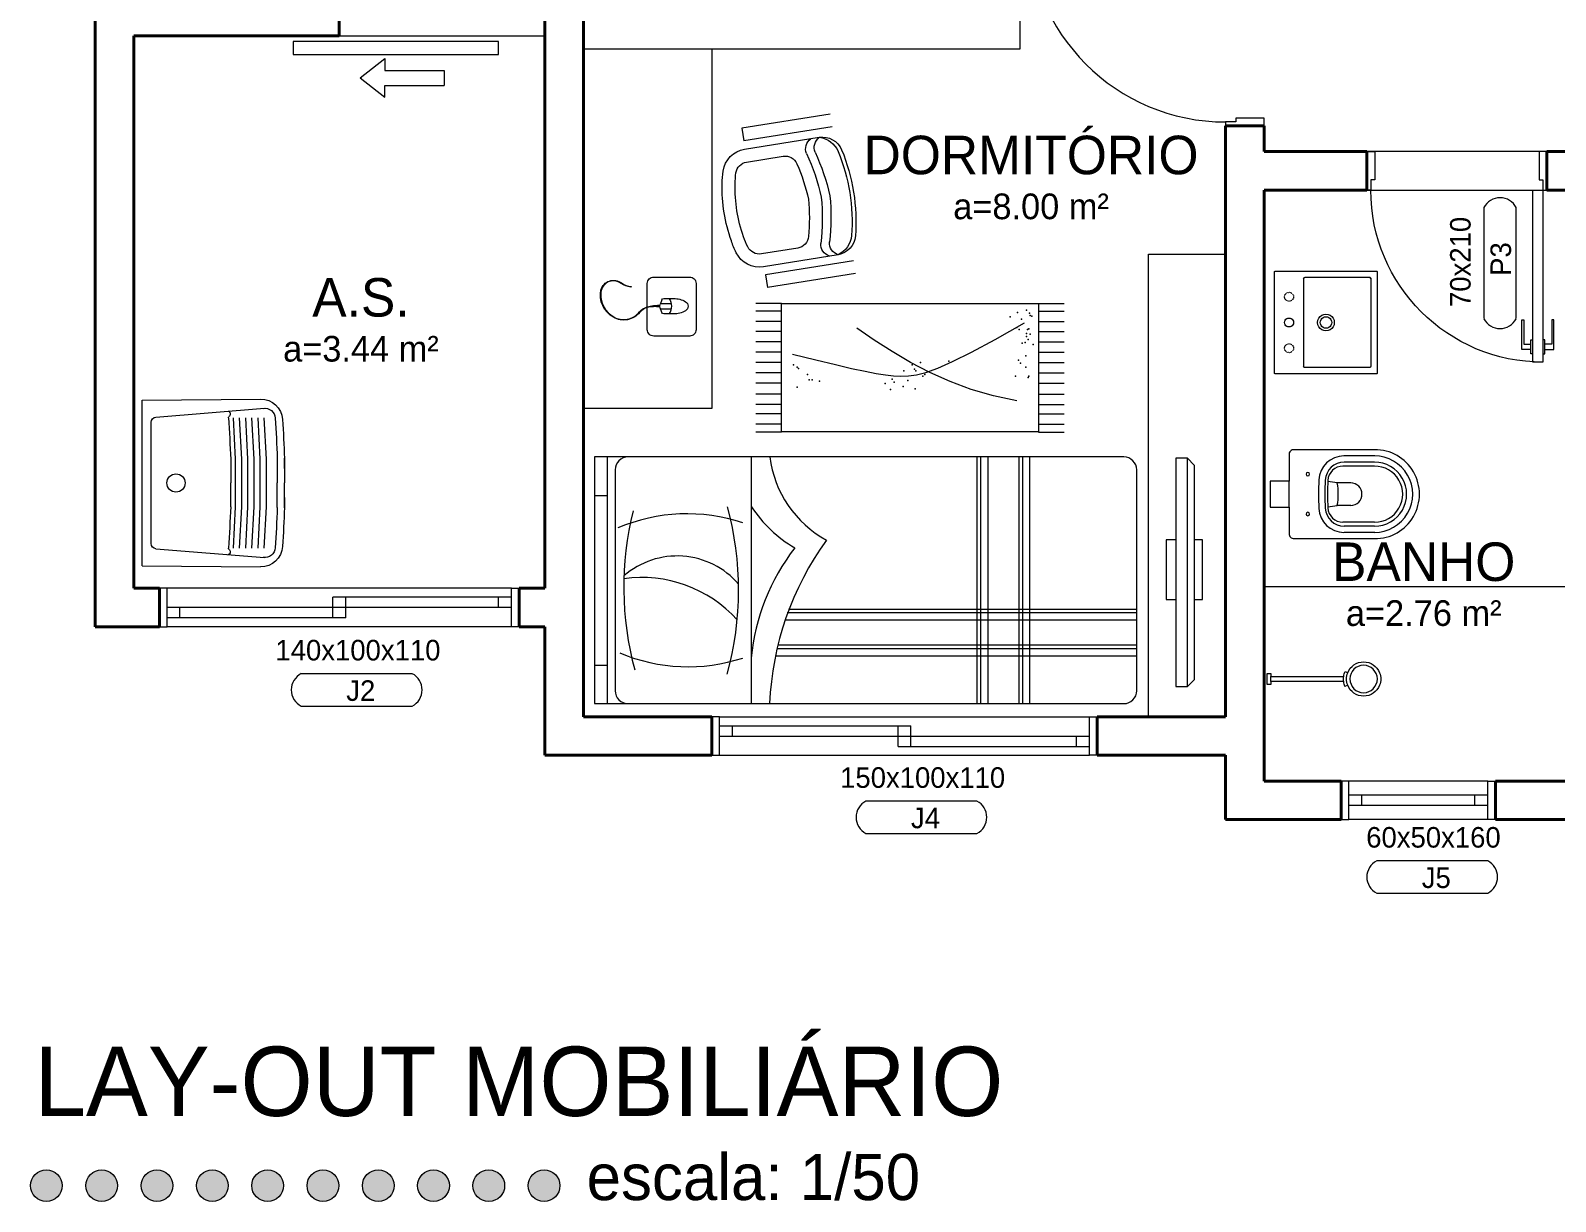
# Model space of a CAD drawing. Header units: millimetres. Extents: x 13204 to 24802, y 21209 to 40694.
# Drawn here: x 21997 to 22591, y 35402 to 35858 of the extents above; entities that cross this region are included whole.
import ezdxf
from ezdxf.enums import TextEntityAlignment as Align

# ---------------------------------------------------------------- set-up
doc = ezdxf.new("R2010")
doc.units = ezdxf.units.MM
doc.linetypes.add('CACHE', pattern=[0.24, 0.12, -0.12])
doc.linetypes.add('CONTINU', pattern=[0])
for name, color, linetype, lineweight in [('ESPECARQ', 2, 'Continuous', 20), ('ESQUADRIA', 2, 'Continuous', 20), ('Esquadrias', 2, 'Continuous', 20), ('Hachura', 8, 'Continuous', 0), ('Layout', 6, 'Continuous', 15), ('Louças', 150, 'Continuous', 15), ('MOBILIÁRIO', 6, 'Continuous', 13), ('Moveis', 6, 'Continuous', 13), ('Paredes', 1, 'Continuous', 40), ('PISO', 5, 'Continuous', 5), ('TEXTO', 4, 'Continuous', 5)]:
    doc.layers.add(name, color=color, linetype=linetype, lineweight=lineweight)
doc.styles.add('LANA', font='stylu.ttf')
doc.styles.add('REGUA60', font='cityb___.ttf', dxfattribs={"width": 1.4})

# ---------------------------------------------------------------- blocks, each defined once
blk = doc.blocks.new('*U8', base_point=(47684.74, 3776.54))
at = {"layer": 'Esquadrias'}
for p, q in [((47683.24, 3853.54), (47679.24, 3853.54)), ((47679.24, 3853.54), (47679.24, 3776.54)), ((47683.24, 3776.54), (47683.24, 3853.54)), ((47678.49, 3848.54), (47674.99, 3848.54)), ((47674.99, 3848.54), (47674.99, 3837.04)), ((47675.74, 3837.04), (47675.74, 3846.54)), ((47675.74, 3846.54), (47678.49, 3846.54)), ((47679.24, 3850.29), (47678.49, 3850.29)), ((47678.49, 3850.29), (47678.49, 3844.79)), ((47683.24, 3850.29), (47683.99, 3850.29)), ((47683.99, 3850.29), (47683.99, 3844.79)), ((47683.99, 3848.54), (47687.49, 3848.54)), ((47686.74, 3846.54), (47683.99, 3846.54)), ((47686.74, 3837.04), (47686.74, 3846.54)), ((47687.49, 3848.54), (47687.49, 3837.04)), ((47678.49, 3844.79), (47679.24, 3844.79)), ((47683.99, 3844.79), (47683.24, 3844.79)), ((47674.99, 3837.04), (47675.74, 3837.04)), ((47687.49, 3837.04), (47686.74, 3837.04)), ((47606.24, 3776.54), (47604.74, 3776.54)), ((47606.24, 3772.54), (47606.24, 3776.54)), ((47679.24, 3776.54), (47683.24, 3776.54)), ((47683.24, 3776.54), (47684.74, 3776.54)), ((47683.24, 3772.54), (47683.24, 3776.54)), ((47607.74, 3772.54), (47606.24, 3772.54)), ((47607.74, 3761.54), (47607.74, 3772.54)), ((47681.74, 3761.54), (47681.74, 3772.54)), ((47681.74, 3772.54), (47683.24, 3772.54)), ((47604.74, 3761.54), (47607.74, 3761.54)), ((47684.74, 3761.54), (47681.74, 3761.54))]:
    blk.add_line(p, q, dxfattribs=at)
at = {"layer": 'Esquadrias', "color": 0}
blk.add_arc((47683.24, 3776.54), 77, 90, 180, dxfattribs=at)
blk = doc.blocks.new('*U13', base_point=(47994.74, 3576.54))
at = {"layer": 'Esquadrias'}
for p, q in [((47847.74, 3576.54), (47844.74, 3576.54)), ((47847.74, 3561.54), (47847.74, 3576.54)), ((47991.74, 3576.54), (47994.74, 3576.54)), ((47991.74, 3561.54), (47991.74, 3576.54)), ((47991.74, 3569.04), (47847.74, 3569.04)), ((47852.74, 3565.04), (47852.74, 3569.04)), ((47991.74, 3573.04), (47917.24, 3573.04)), ((47917.24, 3565.04), (47917.24, 3573.04)), ((47922.24, 3565.04), (47922.24, 3573.04)), ((47986.74, 3569.04), (47986.74, 3573.04)), ((47844.74, 3561.54), (47847.74, 3561.54)), ((47922.24, 3565.04), (47847.74, 3565.04)), ((47994.74, 3561.54), (47991.74, 3561.54))]:
    blk.add_line(p, q, dxfattribs=at)
at = {"layer": 'Esquadrias', "color": 0}
for p, q in [((47991.74, 3576.54), (47847.74, 3576.54)), ((47991.74, 3561.54), (47847.74, 3561.54))]:
    blk.add_line(p, q, dxfattribs=at)
blk = doc.blocks.new('7113117_p')
at = {"layer": 'Louças'}
blk.add_lwpolyline([(172.9, -144, 0.467984), (153.2, -124.3), (50, -124.3), (50, -50.4), (-50.4, -50.4), (-50.4, -124.3), (-153.6, -124.3, 0.441665), (-173.3, -144), (-173.3, -457.4, 1.008711), (172.9, -457.4)], format="xyb", close=True, dxfattribs=at)
at = {"layer": 'Louças', "linetype": 'CONTINU'}
blk.add_lwpolyline([(-50.4, -124.3), (50, -124.3)], dxfattribs=at)
at = {"layer": 'Louças', "color": 8, "linetype": 'CONTINU'}
for points in [[(-77.7, -190.6, 1), (-77.7, -204.4)], [(-77.7, -204.4, 1), (-77.7, -190.6)], [(77.7, -190.6, 1), (77.7, -204.4)], [(77.7, -204.4, 1), (77.7, -190.6)], [(-55.5, -240.3, 0.40075), (-148.8, -338.1)], [(-55, -265.2, 0.398103), (-124.8, -338.9)], [(-53.8, -275.4, 0.398153), (-109.4, -334.2)], [(55.1, -240.3, 0.027466), (-55.5, -240.3)], [(54.7, -265.2, 0.027933), (-55, -265.2)], [(53.4, -275.4, 0.02758), (-53.8, -275.4)], [(109, -334.2, 0.398153), (53.4, -275.4)], [(124.4, -338.9, 0.398024), (54.7, -265.2)], [(148.4, -338.1, 0.400736), (55.1, -240.3)], [(-43.9, -311.9, 0.088949), (43.5, -312)], [(-43.9, -364.6, 0.417873), (0, -408.2)], [(0, -408.2, 0.414762), (43.5, -364.6)], [(-148.8, -456.1, 1.005641), (148.4, -456.1)], [(-124.8, -457.4, 1.001107), (124.4, -457.1)], [(-109.4, -457.4, 1.001183), (109, -457.1)]]:
    blk.add_lwpolyline(points, format="xyb", dxfattribs=at)
for points in [[(-48.9, -275.2), (-43.9, -311.9)], [(43.5, -312), (48.5, -275.2)], [(-148.8, -458.5), (-148.8, -339)], [(-124.8, -457.4), (-124.8, -338.9)], [(-109.4, -457.4), (-109.4, -334.2)], [(-43.9, -364.6), (-43.9, -311.9)], [(43.5, -364.6), (43.5, -312)], [(109, -457.1), (109, -334.2)], [(124.4, -457.1), (124.4, -338.9)], [(148.4, -458.5), (148.4, -339)]]:
    blk.add_lwpolyline(points, dxfattribs=at)
blk = doc.blocks.new('Chu002')
at = {"layer": 'Louças'}
blk.add_line((-15, 23.1), (15, 23.1), dxfattribs=at)
blk.add_lwpolyline([(36.5, 657.1, 0.189243), (-36.5, 657.1, 0.681742), (-36.5, 470.9), (-43.2, 455.2, 0.063779), (-15, 447.8), (-15, 23.1), (-32, 23.1), (-32, 0), (32, 0), (32, 23.1), (15, 23.1), (15, 447.9, 0.063667), (43.1, 455.4), (36.5, 470.9, 0.681742)], format="xyb", close=True, dxfattribs=at)
blk.add_circle((0, 564), 80, dxfattribs=at)
for centre, radius, start, end in [((0, 564), 100, 248.5678, 291.4322), ((-0.3, 561.7), 114.8, 262.63886, 277.65289)]:
    blk.add_arc(centre, radius, start, end, dxfattribs=at)
blk = doc.blocks.new('7408317_p')
at = {"layer": 'Louças'}
blk.add_lwpolyline([(200, 198.7), (198.2, 200.5), (-198.3, 200.5), (-200, 198.7), (-200, -197.7), (-198.3, -199.5), (198.2, -199.5), (200, -197.7)], close=True, dxfattribs=at)
at = {"layer": 'Louças', "linetype": 'CACHE'}
for points in [[(-100, 161.5, 1.00004), (-100, 126.5)], [(-100, 126.5, 1.000058), (-100, 161.5)], [(100, 161.5, 1.000022), (100, 126.5)], [(100, 126.5, 1.000056), (100, 161.5)]]:
    blk.add_lwpolyline(points, format="xyb", dxfattribs=at)
at = {"layer": 'Louças', "linetype": 'CONTINU'}
for points in [[(0, 161.5, 1.00026), (0, 126.5)], [(0, 126.5, 1.000277), (0, 161.5)], [(-170.3, 87.5, 0.414587), (-175.3, 82.5)], [(175.4, 82.5, 0.414612), (170.4, 87.5)], [(0, 33, 1.000349), (0, -32)], [(0, 22.7, 1.000759), (0, -21.8)], [(0, -32, 1.000654), (0, 33)], [(0, -21.8, 1.000698), (0, 22.7)], [(-173.6, -173, -0.197042), (-175, -169.5)], [(-175, -169.5, 0.414578), (-170, -174.5)], [(-170, -174.5, -0.19704), (-173.6, -173)], [(170.6, -174.5, 0.413833), (175, -170.1)]]:
    blk.add_lwpolyline(points, format="xyb", dxfattribs=at)
for points in [[(-175, -169.5), (-175.3, 82.5)], [(-170.3, 87.5), (170.4, 87.5)], [(175, -170.1), (175.4, 82.5)], [(-170, -174.5), (170.6, -174.5)]]:
    blk.add_lwpolyline(points, dxfattribs=at)
blk = doc.blocks.new('*U14', base_point=(47789.74, 3901.54))
at = {"layer": 'Esquadrias'}
for p, q in [((47784.24, 3965.29), (47783.49, 3965.29)), ((47783.49, 3965.29), (47783.49, 3959.79)), ((47788.24, 3968.54), (47784.24, 3968.54)), ((47784.24, 3968.54), (47784.24, 3901.54)), ((47788.24, 3901.54), (47788.24, 3968.54)), ((47788.24, 3965.29), (47788.99, 3965.29)), ((47788.99, 3965.29), (47788.99, 3959.79)), ((47783.49, 3963.54), (47779.99, 3963.54)), ((47779.99, 3963.54), (47779.99, 3952.04)), ((47780.74, 3952.04), (47780.74, 3961.54)), ((47780.74, 3961.54), (47783.49, 3961.54)), ((47783.49, 3959.79), (47784.24, 3959.79)), ((47788.99, 3959.79), (47788.24, 3959.79)), ((47788.99, 3963.54), (47792.49, 3963.54)), ((47791.74, 3961.54), (47788.99, 3961.54)), ((47791.74, 3952.04), (47791.74, 3961.54)), ((47792.49, 3963.54), (47792.49, 3952.04)), ((47779.99, 3952.04), (47780.74, 3952.04)), ((47792.49, 3952.04), (47791.74, 3952.04)), ((47721.24, 3901.54), (47719.74, 3901.54)), ((47721.24, 3897.54), (47721.24, 3901.54)), ((47784.24, 3901.54), (47788.24, 3901.54)), ((47788.24, 3901.54), (47789.74, 3901.54)), ((47788.24, 3897.54), (47788.24, 3901.54)), ((47722.74, 3897.54), (47721.24, 3897.54)), ((47722.74, 3886.54), (47722.74, 3897.54)), ((47786.74, 3886.54), (47786.74, 3897.54)), ((47786.74, 3897.54), (47788.24, 3897.54)), ((47719.74, 3886.54), (47722.74, 3886.54)), ((47789.74, 3886.54), (47786.74, 3886.54))]:
    blk.add_line(p, q, dxfattribs=at)
at = {"layer": 'Esquadrias', "color": 0}
blk.add_arc((47788.24, 3901.54), 67, 90, 180, dxfattribs=at)
blk = doc.blocks.new('*U15', base_point=(48019.74, 3881.54))
at = {"layer": 'Esquadrias'}
for p, q in [((47962.74, 3881.54), (47959.74, 3881.54)), ((47962.74, 3866.54), (47962.74, 3881.54)), ((48016.74, 3876.04), (47962.74, 3876.04)), ((47967.74, 3872.04), (47967.74, 3876.04)), ((48011.74, 3872.04), (48011.74, 3876.04)), ((48016.74, 3881.54), (48019.74, 3881.54)), ((48016.74, 3866.54), (48016.74, 3881.54)), ((48016.74, 3872.04), (47962.74, 3872.04)), ((47959.74, 3866.54), (47962.74, 3866.54)), ((48019.74, 3866.54), (48016.74, 3866.54))]:
    blk.add_line(p, q, dxfattribs=at)
at = {"layer": 'Esquadrias', "color": 0}
for p, q in [((48016.74, 3881.54), (47962.74, 3881.54)), ((48016.74, 3866.54), (47962.74, 3866.54))]:
    blk.add_line(p, q, dxfattribs=at)
blk = doc.blocks.new('T560655_t')
at = {"layer": 'Louças'}
for p, q in [((0, 322.5), (460.2, 326.7)), ((0, 322.5), (0, -322.5)), ((553.4, 96.5), (553.4, 0)), ((553.4, 56), (553.4, 96.5)), ((553.4, -96.4), (553.4, 0)), ((553.4, -56), (553.4, -96.4)), ((0, -322.5), (460.2, -326.7))]:
    blk.add_line(p, q, dxfattribs=at)
at = {"layer": 'Louças', "color": 8}
for p, q in [((53.2, 256.3), (475.7, 290.7)), ((34.5, 236.1), (34.5, -236.1)), ((343.9, 92.4), (343.9, 0)), ((525.2, 95.9), (525.2, 0)), ((343.9, -92.3), (343.9, 0)), ((525.2, -96.4), (525.2, 0)), ((53.2, -256.3), (475.7, -290.7))]:
    blk.add_line(p, q, dxfattribs=at)
for points in [[(353.3, -253.6), (361.7, -92.7), (361.7, 0), (361.7, 92.7), (353.3, 253.7)], [(377.3, -253.6), (385.7, -92.7), (385.7, 0), (385.7, 92.7), (377.3, 253.7)], [(401.3, -253.6), (409.7, -92.7), (409.7, 0), (409.7, 92.7), (401.3, 253.7)], [(425.3, -253.6), (433.7, -92.7), (433.7, 0), (433.7, 92.7), (425.3, 253.7)], [(449.3, -253.6), (457.7, -92.7), (457.7, 0), (457.7, 92.7), (449.3, 253.7)], [(473.3, -253.6), (481.7, -92.7), (481.7, 0), (481.7, 92.7), (473.3, 253.7)]]:
    blk.add_lwpolyline(points, dxfattribs=at)
at = {"layer": 'Louças'}
for centre, radius, start, end in [((461, 241.8), 84.9, 3.55001, 90.52562), ((-5964.4, -156.8), 6522.7, 2.22556, 3.55002), ((-5964.4, 156.9), 6522.7, 356.44998, 357.77444), ((461, -241.8), 84.9, 269.47438, 356.44999)]:
    blk.add_arc(centre, radius, start, end, dxfattribs=at)
at = {"layer": 'Louças', "color": 8}
for centre, radius, start, end in [((54.8, 236.1), 20.3, 94.6512, 180), ((330.5, 268.3), 11.6, 299.28018, 69.77982), ((340.2, 255.2), 4.97, 143.62196, 196.63411), ((-5964.4, -156.8), 6313.2, 2.2622, 3.72935), ((476.6, 250), 40.7, 3.61053, 98.09777), ((-5964.4, -156.8), 6494.5, 2.23039, 3.61416), ((131, 0), 35.4, 0, 180), ((131, 0), 35.4, 180, 0), ((-5964.4, 156.9), 6313.2, 356.27065, 357.7378), ((-5964.4, 156.9), 6494.5, 356.38584, 357.77444), ((54.8, -236.1), 20.3, 180, 265.3488), ((330.5, -268.3), 11.6, 290.22018, 60.71982), ((340.2, -255.2), 4.97, 163.36589, 216.37804), ((476.6, -250), 40.7, 261.90223, 356.38947)]:
    blk.add_arc(centre, radius, start, end, dxfattribs=at)
blk = doc.blocks.new('*U17', base_point=(47919.74, 3501.54))
at = {"layer": 'Esquadrias'}
for p, q in [((47782.74, 3501.54), (47779.74, 3501.54)), ((47782.74, 3486.54), (47782.74, 3501.54)), ((47916.74, 3498.04), (47847.24, 3498.04)), ((47847.24, 3490.04), (47847.24, 3498.04)), ((47852.24, 3490.04), (47852.24, 3498.04)), ((47911.74, 3494.04), (47911.74, 3498.04)), ((47916.74, 3501.54), (47919.74, 3501.54)), ((47916.74, 3486.54), (47916.74, 3501.54)), ((47916.74, 3494.04), (47782.74, 3494.04)), ((47787.74, 3490.04), (47787.74, 3494.04)), ((47779.74, 3486.54), (47782.74, 3486.54)), ((47852.24, 3490.04), (47782.74, 3490.04)), ((47919.74, 3486.54), (47916.74, 3486.54))]:
    blk.add_line(p, q, dxfattribs=at)
at = {"layer": 'Esquadrias', "color": 0}
for p, q in [((47916.74, 3501.54), (47782.74, 3501.54)), ((47916.74, 3486.54), (47782.74, 3486.54))]:
    blk.add_line(p, q, dxfattribs=at)
blk = doc.blocks.new('Setaxr01')
at = {"layer": 'PISO'}
for p, q in [((1962.5, 0), (1387.5, 450)), ((1387.5, 450), (1387.5, 175)), ((1387.5, 175), (0, 175)), ((0, 175), (0, -175)), ((1962.5, 0), (1387.5, -450)), ((1387.5, -175), (0, -175)), ((1387.5, -450), (1387.5, -175))]:
    blk.add_line(p, q, dxfattribs=at)
blk = doc.blocks.new('*U36', base_point=(57370.6, 6985.79))
blk = doc.blocks.new('*U40', base_point=(57383.12, 6770.06))
blk = doc.blocks.new('*U51', base_point=(57310.46, 6559.34))
blk = doc.blocks.new('INDESQ2')
at = {"color": 0, "linetype": 'ByBlock'}
for p, q in [((4.32, 2.96), (-4.32, 2.96)), ((-4.32, 0.44), (4.32, 0.44))]:
    blk.add_line(p, q, dxfattribs=at)
at = {"color": 0}
for centre, start, end in [((-3.67, 1.7), 117.3654, 242.6346), ((3.67, 1.7), 297.3654, 62.6346)]:
    blk.add_arc(centre, 1.42, start, end, dxfattribs=at)
at = {"style": 'REGUA60', "width": 1.4, "flags": 9}
blk.add_attdef('LOCAL', text='', height=1.5, dxfattribs=at).set_placement((-0.08, -4.35), align=Align.CENTER)
at = {"layer": 'ESPECARQ', "color": 0, "style": 'REGUA60'}
for tag, width, p in [('COD', 1.1, (-0.08, 0.95)), ('DIM', 1.4, (-0.08, -2.17))]:
    blk.add_attdef(tag, text='', height=1.5, dxfattribs=dict(at, width=width)).set_placement(p, align=Align.CENTER)
blk = doc.blocks.new('Conj096x203_t')
at = {"layer": 'MOBILIÁRIO', "color": 8}
for p, q in [((111.8, 755.2), (111.8, 2110)), ((125.8, 750.1), (125.8, 2110)), ((153.7, 740.5), (153.7, 2110)), ((251.7, 712.8), (251.7, 2110)), ((265.7, 709.5), (265.7, 2110)), ((293.6, 703.6), (293.6, 2110)), ((480, 1694.3), (-480, 1694.3)), ((480, 1666.4), (-480, 1666.4)), ((480, 1652.4), (-480, 1652.4)), ((480, 1531.2), (-480, 1531.2)), ((480, 1503.3), (-480, 1503.3)), ((480, 1489.3), (-480, 1489.3)), ((-480, 610), (480, 610)), ((-430, 80), (430, 80)), ((480, 50), (-480, 50)), ((-330, 0), (-330, 50)), ((330, 0), (330, 50))]:
    blk.add_line(p, q, dxfattribs=at)
at = {"layer": 'MOBILIÁRIO', "linetype": 'Continuous', "lineweight": 0, "flags": 128}
blk.add_lwpolyline([(480, 2060, 0.414214), (430, 2110), (-430, 2110, 0.414214), (-480, 2060), (-480, 0), (480, 0)], format="xyb", close=True, dxfattribs=at)
at = {"layer": 'MOBILIÁRIO', "color": 8}
for centre, radius, start, end in [((-534.7, 1110.4), 432.1, 277.26977, 331.24852), ((528.3, 1844.2), 1164, 233.99833, 267.61951), ((-570.1, 1039), 514.3, 303.48971, 329.6863), ((376.9, 1424.9), 818.4, 232.07425, 264.71502), ((38.4, -677.8), 1238.2, 74.71152, 105.18874), ((427.9, 360.2), 686.6, 161.56633, 203.13466), ((221.2, 321.5), 315.8, 130.88183, 221.0054), ((492.5, 182.7), 503.3, 132.28989, 187.85533), ((-347.7, 364.2), 684.2, 337.06653, 18.11261), ((-430, 130), 50, 180, 270), ((26, 1351.8), 1238.2, 256.1366, 285.11005), ((430, 130), 50, 270, 0)]:
    blk.add_arc(centre, radius, start, end, dxfattribs=at)
blk = doc.blocks.new('P10350')
at = {"layer": 'MOBILIÁRIO'}
for p, q in [((-0.18, 0.3094), (-0.18, 0.1669)), ((0.18, 0.1669), (0.18, 0.3094))]:
    blk.add_line(p, q, dxfattribs=at)
blk.add_lwpolyline([(-0.1685, 0.5372, 0.34754), (-0.23, 0.4594), (-0.23, 0.1669, 0.32794), (-0.1599, 0.0715, 0.036168), (-0.112, 0.0602, 0.091436), (0.112, 0.0602, 0.036168), (0.1599, 0.0715, 0.32794), (0.23, 0.1669), (0.23, 0.4594, 0.34754), (0.1685, 0.5372, 0.116963)], format="xyb", close=True, dxfattribs=at)
blk.add_lwpolyline([(0.23, 0.4594, 0.272556), (0.165, 0.5226, 0.116963), (-0.165, 0.5226, 0.272556), (-0.23, 0.4594)], format="xyb", dxfattribs=at)
for centre, radius, start, end in [((-0.1869, 0.4816), 0.0484, 207.27123, 282.96481), ((-0.1869, 0.4479), 0.0484, 207.27123, 282.96481), ((0.058, -0.4135), 0.8796, 93.78122, 105.43327), ((0.058, -0.4472), 0.8796, 93.78122, 105.43327), ((-0.058, -0.4135), 0.8796, 74.56673, 86.21878), ((-0.058, -0.4472), 0.8796, 74.56673, 86.21878), ((0.1869, 0.4816), 0.0484, 257.03519, 332.72877), ((0.1869, 0.4479), 0.0484, 257.03519, 332.72877), ((-0.13, 0.3094), 0.05, 103.95486, 180), ((0.058, -0.4472), 0.8296, 94.00948, 103.95486), ((-0.058, -0.4472), 0.8296, 76.04514, 85.99052), ((0.13, 0.3094), 0.05, 0, 76.04514), ((-0.13, 0.1669), 0.05, 180, 252.62549), ((-0.0583, 0.396), 0.29, 252.62549, 261.02594), ((0.0583, 0.396), 0.29, 278.97406, 287.37451), ((0.13, 0.1669), 0.05, 287.37451, 360), ((0, 0.6678), 0.5678, 259.49027, 280.50973)]:
    blk.add_arc(centre, radius, start, end, dxfattribs=at)
blk = doc.blocks.new('Mouse')
at = {"layer": 'Hachura', "color": 0}
for p, q in [((-31.3, 126), (-31.3, 85.5)), ((-25.8, 133.7), (-8, 139.8)), ((-11.3, 138.7), (-11.3, 96.9)), ((-4.3, 140.7), (-4.2, 142.3)), ((-4.2, 142.3), (-2.6, 142.5)), ((-4.1, 143.3), (-4, 145.3)), ((-4.1, 143.3), (-2.8, 143.5)), ((-4, 145.3), (-2.3, 145.5)), ((-3.9, 146.3), (-3.7, 149)), ((-3.9, 146.3), (-2.5, 146.5)), ((-3.7, 149), (-2.2, 149.1)), ((-3.6, 150), (-3.4, 152.7)), ((-3.6, 150), (-2.3, 150.1)), ((-3.4, 152.7), (-1.9, 152.8)), ((-3.3, 153.7), (-3.2, 154.4)), ((-3.3, 153.7), (-2.1, 153.8)), ((-2.4, 154.4), (-3.2, 154.4)), ((-2.4, 154.4), (-2.5, 166.2)), ((-0.4, 154.4), (-2.4, 154.4)), ((0.6, 151.5), (-0.7, 151.6)), ((0.5, 152.5), (-0.6, 152.6)), ((-0.4, 154.4), (-0.5, 166.2)), ((0.4, 154.4), (-0.4, 154.4)), ((1, 147.5), (-0.3, 147.6)), ((0.9, 148.5), (-0.2, 148.6)), ((1.3, 144.4), (-0.1, 144.5)), ((1.2, 145.4), (0.1, 145.5)), ((0.5, 152.5), (0.4, 154.4)), ((0.9, 148.5), (0.6, 151.5)), ((1.2, 145.4), (1, 147.5)), ((1.7, 140.7), (1.3, 144.4)), ((23.2, 133.7), (5.3, 139.8)), ((8.7, 138.7), (8.7, 96.9)), ((28.7, 85.5), (28.7, 126))]:
    blk.add_line(p, q, dxfattribs=at)
at = {"layer": 'Hachura'}
blk.add_lwpolyline([(115, 165, 0.414214), (90, 190), (3.1, 190, -0.128199), (22.4, 219.4, 0.177485), (51, 266.7, 0.180122), (41.8, 321.9, 0.326018), (-65, 370.7, 0.526166), (-91.8, 290.5, -0.121014), (-77.7, 251.3), (-76, 253.9, 0.114167), (-90.1, 291.7, -0.635198), (-48.6, 370.7, -0.280943), (40.1, 320.9, -0.177553), (49.1, 267.8, -0.180278), (21.1, 221, 0.130799), (1, 190), (-90, 190, 0.414214), (-115, 165), (-115, 25, 0.414214), (-90, 0), (90, 0, 0.414214), (115, 25)], format="xyb", close=True, dxfattribs=at)
at = {"layer": 'Hachura', "color": 0}
for centre, radius, start, end in [((69.2, 167.7), 71.7, 161.91331, 181.20979), ((69.2, 167.7), 69.7, 161.91331, 181.22087), ((69.2, 167.7), 69.7, 161.37583, 161.91331), ((-23.2, 126), 8.17, 109.01364, 180), ((-1.3, 120.6), 20.4, 70.98636, 109.01364), ((-2.7, 143), 0.506, 287.6968, 91.25178), ((-2.5, 146), 0.506, 287.6968, 91.25178), ((-2.3, 149.6), 0.506, 287.6968, 91.25178), ((-2.1, 153.3), 0.506, 287.6968, 91.25178), ((-0.6, 152.1), 0.506, 89.61187, 253.16685), ((-0.2, 148), 0.506, 89.61187, 253.16685), ((0, 145), 0.506, 89.61187, 253.16685), ((20.5, 126), 8.17, 0, 70.98636), ((-1.3, 146.9), 50.9, 233.90116, 306.09884), ((58.2, 86.5), 89.5, 179.34885, 210.57443), ((-60.9, 86.5), 89.5, 329.42557, 0.65115), ((-1.3, 51.4), 20.4, 210.57443, 329.42557)]:
    blk.add_arc(centre, radius, start, end, dxfattribs=at)
blk = doc.blocks.new('A$C54701999')
at = {"layer": 'MOBILIÁRIO', "color": 8}
for p, q in [((3.64, 45.84), (6.64, 48.84)), ((3.64, 45.84), (3.64, -48.16)), ((3.64, -48.16), (6.64, -51.16))]:
    blk.add_line(p, q, dxfattribs=at)
for points in [[(6.64, 48.84), (11.64, 48.84), (11.64, -51.16), (6.64, -51.16), (6.64, 48.84)], [(3.64, -13.08), (0, -13.08), (0, 13.08), (3.64, 13.08)], [(11.64, 13.08), (15.89, 13.08), (15.89, -13.08), (11.64, -13.08)]]:
    blk.add_lwpolyline(points, dxfattribs=at)
blk = doc.blocks.new('Tapete3')
at = {"layer": 'Hachura'}
for p, q in [((-500, 250.2), (-600, 250.2)), ((500, 250.2), (600, 250.2)), ((-500, 219.9), (-600, 219.9)), ((-500, 179.9), (-600, 179.9)), ((500, 219.9), (600, 219.9)), ((500, 179.9), (600, 179.9)), ((-500, 143), (-600, 143)), ((500, 143), (600, 143)), ((-500, 103), (-600, 103)), ((-500, 59.5), (-600, 59.5)), ((500, 103), (600, 103)), ((500, 59.5), (600, 59.5)), ((-500, 19.5), (-600, 19.5)), ((500, 19.5), (600, 19.5)), ((-500, -20.5), (-600, -20.5)), ((500, -20.5), (600, -20.5)), ((-500, -60.5), (-600, -60.5)), ((-500, -100.5), (-600, -100.5)), ((500, -60.5), (600, -60.5)), ((500, -100.5), (600, -100.5)), ((-500, -140.5), (-600, -140.5)), ((500, -140.5), (600, -140.5)), ((-500, -180.5), (-600, -180.5)), ((-500, -220.5), (-600, -220.5)), ((500, -180.5), (600, -180.5)), ((500, -220.5), (600, -220.5)), ((-500, -250.2), (-600, -250.2)), ((500, -250.2), (600, -250.2))]:
    blk.add_line(p, q, dxfattribs=at)
blk.add_lwpolyline([(500, 249.8), (-500, 249.8), (-500, -250.2), (500, -250.2)], close=True, dxfattribs=at)
for points in [[(415.7, 128.4), (324.4, 109.7), (237.8, 84.7), (155.5, 54.1), (77.1, 18.8), (2.1, -20.4), (-70, -62.9), (-139.5, -107.7), (-207, -154.1)], [(-457.2, -52.2), (-366.2, -30.2), (-290.2, -12.1), (-227.3, 2.3), (-175.3, 13.6), (-132.2, 21.8), (-95.9, 27.5), (-64.3, 30.9), (-35.3, 32.3), (-6.7, 31.7), (24.6, 27.6), (61.6, 18.2), (107.6, 1.5), (165.8, -24.2), (239.3, -60.9), (331.2, -110.4), (444.8, -174.5)]]:
    blk.add_lwpolyline(points, dxfattribs=at)
for p in [(-439.8, 76), (-96.4, 61.4), (-76, 84.7), (-26.6, 73.1), (20, 81.8), (-434, 3.2), (-399, 26.5), (-393.2, 46.9), (-381.6, 46.9), (-352.5, 52.7), (-70.2, 44), (-61.5, 55.6), (-23.7, 11.9), (-9.1, 49.8), (17.1, 6.1), (22.9, 11.9), (49.1, 32.3), (57.8, 26.5), (409.9, 32.3), (459.4, 38.1), (462.3, 32.3), (-454.3, -11.4), (-439.8, -2.6), (8.3, -11.4), (40.3, -20.1), (150.9, -26), (421.5, -28.9), (430.3, -17.2), (450.6, -2.6), (450.6, -46.3), (436.1, -95.9), (447.7, -98.8), (459.4, -110.4), (479.7, -90), (415.7, -157), (424.5, -148.3), (453.6, -122.1), (453.6, -133.7), (456.5, -148.3), (462.3, -151.2), (468.1, -130.8), (389.5, -197.8), (418.6, -215.3), (433.2, -189.1), (453.6, -224), (465.2, -212.4), (468.1, -203.6), (473.9, -200.7), (473.9, -200.7)]:
    blk.add_point(p, dxfattribs=at)

msp = doc.modelspace()

# ---------------------------------------------------------------- hatches: boundary and pattern name
at = {"layer": 'ESQUADRIA'}
h = msp.add_hatch(color=256, dxfattribs=at)
edge = h.paths.add_edge_path()
edge.add_arc((22003.61, 35408.39), 6.17, 0, 360)
h = msp.add_hatch(color=256, dxfattribs=at)
edge = h.paths.add_edge_path()
edge.add_arc((22025.13, 35408.39), 6.17, 0, 360)
h = msp.add_hatch(color=256, dxfattribs=at)
edge = h.paths.add_edge_path()
edge.add_arc((22046.66, 35408.39), 6.17, 0, 360)
h = msp.add_hatch(color=256, dxfattribs=at)
edge = h.paths.add_edge_path()
edge.add_arc((22068.19, 35408.39), 6.17, 0, 360)
h = msp.add_hatch(color=256, dxfattribs=at)
edge = h.paths.add_edge_path()
edge.add_arc((22089.71, 35408.39), 6.17, 0, 360)
h = msp.add_hatch(color=256, dxfattribs=at)
edge = h.paths.add_edge_path()
edge.add_arc((22111.24, 35408.39), 6.17, 0, 360)
h = msp.add_hatch(color=256, dxfattribs=at)
edge = h.paths.add_edge_path()
edge.add_arc((22132.77, 35408.39), 6.17, 0, 360)
h = msp.add_hatch(color=256, dxfattribs=at)
edge = h.paths.add_edge_path()
edge.add_arc((22154.29, 35408.39), 6.17, 0, 360)
h = msp.add_hatch(color=256, dxfattribs=at)
edge = h.paths.add_edge_path()
edge.add_arc((22175.82, 35408.39), 6.17, 0, 360)
h = msp.add_hatch(color=256, dxfattribs=at)
edge = h.paths.add_edge_path()
edge.add_arc((22197.35, 35408.39), 6.17, 0, 360)

# ---------------------------------------------------------------- linework, layer by layer
msp.add_lwpolyline([(22179.65, 35848.7), (22179.65, 35853.7), (22099.65, 35853.7), (22099.65, 35848.7), (22179.65, 35848.7)], dxfattribs=at)
for centre in [(22003.61, 35408.39), (22025.13, 35408.39), (22046.66, 35408.39), (22068.19, 35408.39), (22089.71, 35408.39), (22111.24, 35408.39), (22132.77, 35408.39), (22154.29, 35408.39), (22175.82, 35408.39), (22197.35, 35408.39)]:
    msp.add_circle(centre, 6.17, dxfattribs=at)
at = {"layer": 'Louças'}
msp.add_line((22597.62, 35641.47), (22477.62, 35641.47), dxfattribs=at)
at = {"layer": 'MOBILIÁRIO'}
for p, q in [((22382.62, 35850.87), (22382.62, 35910.87)), ((22212.62, 35850.87), (22382.62, 35850.87)), ((22262.62, 35850.87), (22262.62, 35710.87)), ((22308.62, 35825.47), (22274.34, 35819.99)), ((22274.34, 35819.99), (22275.14, 35815.02)), ((22274.34, 35819.99), (22275.14, 35815.02)), ((22309.41, 35820.51), (22275.14, 35815.02)), ((22317.75, 35768.35), (22283.48, 35762.86)), ((22432.62, 35590.87), (22432.62, 35770.87)), ((22432.62, 35770.87), (22462.62, 35770.87)), ((22283.48, 35762.86), (22284.27, 35757.9)), ((22318.55, 35763.38), (22284.27, 35757.9)), ((22262.62, 35710.87), (22212.62, 35710.87))]:
    msp.add_line(p, q, dxfattribs=at)
at = {"layer": 'Paredes'}
for p, q in [((22022.62, 35625.87), (22022.62, 35960.87)), ((22197.62, 35640.87), (22197.62, 35925.87)), ((22212.62, 35590.87), (22212.62, 35910.87)), ((22117.62, 35870.87), (22117.62, 35855.87)), ((22037.62, 35665.87), (22037.62, 35855.87)), ((22037.62, 35855.87), (22117.62, 35855.87)), ((22037.62, 35640.87), (22037.62, 35825.87)), ((22462.62, 35590.87), (22462.62, 35820.87)), ((22462.62, 35820.87), (22477.62, 35820.87)), ((22477.62, 35810.87), (22477.62, 35820.87)), ((22517.62, 35810.87), (22477.62, 35810.87)), ((22517.62, 35795.87), (22517.62, 35810.87)), ((22597.62, 35810.87), (22587.62, 35810.87)), ((22587.62, 35795.87), (22587.62, 35810.87)), ((22477.62, 35565.87), (22477.62, 35795.87)), ((22517.62, 35795.87), (22477.62, 35795.87)), ((22597.62, 35795.87), (22587.62, 35795.87)), ((22047.62, 35640.87), (22037.62, 35640.87)), ((22047.62, 35640.87), (22047.62, 35625.87)), ((22197.62, 35640.87), (22187.62, 35640.87)), ((22187.62, 35640.87), (22187.62, 35625.87)), ((22047.62, 35625.87), (22022.62, 35625.87)), ((22197.62, 35625.87), (22187.62, 35625.87)), ((22197.62, 35575.87), (22197.62, 35625.87)), ((22262.62, 35590.87), (22212.62, 35590.87)), ((22262.62, 35590.87), (22212.62, 35590.87)), ((22262.62, 35590.87), (22262.62, 35575.87)), ((22462.62, 35590.87), (22412.62, 35590.87)), ((22412.62, 35590.87), (22412.62, 35575.87)), ((22462.62, 35590.87), (22432.62, 35590.87)), ((22262.62, 35575.87), (22197.62, 35575.87)), ((22462.62, 35575.87), (22412.62, 35575.87)), ((22462.62, 35550.87), (22462.62, 35575.87)), ((22507.62, 35565.87), (22477.62, 35565.87)), ((22507.62, 35565.87), (22507.62, 35550.87)), ((22597.62, 35565.87), (22567.62, 35565.87)), ((22567.62, 35565.87), (22567.62, 35550.87)), ((22507.62, 35550.87), (22462.62, 35550.87)), ((22612.62, 35550.87), (22567.62, 35550.87))]:
    msp.add_line(p, q, dxfattribs=at)
at = {"layer": 'PISO'}
msp.add_line((22117.62, 35855.87), (22197.62, 35855.87), dxfattribs=at)
msp.add_lwpolyline([(22517.62, 35810.87), (22517.62, 35795.87), (22587.62, 35795.87), (22587.62, 35810.87)], close=True, dxfattribs=at)

# ---------------------------------------------------------------- block references
at = {"layer": 'Esquadrias', "color": 5, "rotation": 90}
msp.add_blockref('*U8', (22462.62, 35900.87), dxfattribs=at)
at = {"layer": 'Esquadrias', "color": 5, "yscale": -1}
msp.add_blockref('*U14', (22587.62, 35795.87), dxfattribs=at)
at = {"layer": 'Esquadrias', "color": 5}
for name, p in [('*U17', (22187.62, 35640.87)), ('*U15', (22567.62, 35565.87))]:
    msp.add_blockref(name, p, dxfattribs=at)
at = {"layer": 'Esquadrias', "color": 5, "yscale": -1, "rotation": 180}
msp.add_blockref('*U13', (22262.62, 35590.87), dxfattribs=at)
at = {"layer": 'Layout', "color": 8, "xscale": -0.01666666666278616, "yscale": 0.01666666666278616, "zscale": 0.01666666666666667}
msp.add_blockref('Setaxr01', (22158.5, 35839.54), dxfattribs=at)
at = {"layer": 'Layout', "color": 8, "xscale": -0.1000000000058208, "yscale": 0.09999999999854481, "zscale": 0.1, "rotation": 180}
msp.add_blockref('Tapete3', (22339.78, 35726.72), dxfattribs=at)
at = {"layer": 'Louças'}
for name, p, xscale, yscale, zscale, rotation in [('7408317_p', (22501.7, 35744.33), -0.09999999962747097, 0.1000000000349246, 0.1, 90), ('T560655_t', (22040.96, 35681.88), -0.1000000000349246, 0.1000000000349246, 0.1, 180), ('7113117_p', (22474.86, 35677.54), 0.09999999962747097, 0.1000000000349246, 0.1, 90), ('Chu002', (22478.72, 35605.58), -0.06666666641831398, 0.06666666670935228, 0.06666666666666667, 270)]:
    msp.add_blockref(name, p, dxfattribs=dict(at, xscale=xscale, yscale=yscale, zscale=zscale, rotation=rotation))
at = {"layer": 'MOBILIÁRIO', "xscale": -100.6131048387065, "yscale": 100.6131048387106, "zscale": 100.6131048387096, "rotation": 279.087695936836}
msp.add_blockref('P10350', (22262.46, 35786.25), dxfattribs=at)
at = {"layer": 'MOBILIÁRIO', "color": 8, "xscale": -0.09999999999854481, "yscale": 0.09999999999854481, "zscale": 0.1, "rotation": 90}
msp.add_blockref('Mouse', (22256.51, 35750.53), dxfattribs=at)
at = {"layer": 'MOBILIÁRIO', "color": 8, "xscale": -0.8882763821166009, "yscale": 0.8882763821166009, "zscale": 0.8882763821170954}
msp.add_blockref('A$C54701999', (22453.62, 35648.09), dxfattribs=at)
at = {"layer": 'Moveis', "xscale": 0.09999999997671694, "yscale": 0.09999999999126885, "zscale": 0.1, "rotation": 270}
msp.add_blockref('Conj096x203_t', (22217, 35644), dxfattribs=at)
at = {"layer": 'TEXTO'}
ref = msp.add_blockref('*U40', (22386.87, 35802.03), dxfattribs=at)
ref.add_attrib('AMBIENTE', 'DORMITÓRIO', dxfattribs={"color": 0, "height": 15, "style": 'LANA'}).set_placement((22386.87, 35802.03), align=Align.CENTER)
ref.add_attrib('ÁREA', 'a=8.00 m²', dxfattribs={"color": 0, "height": 10, "style": 'LANA'}).set_placement((22386.87, 35784.53), align=Align.CENTER)
ref = msp.add_blockref('INDESQ2', (22560.91, 35767.43), dxfattribs=dict(at, xscale=4.999999999999704, yscale=4.999999999999704, zscale=4.999999999999704, rotation=269.9933850202379))
ref.add_attrib('COD', 'P3', dxfattribs={"layer": 'ESPECARQ', "color": 0, "height": 8, "rotation": 89.99339, "style": 'LANA'}).set_placement((22573.69, 35769.02), align=Align.CENTER)
ref.add_attrib('DIM', '70x210', dxfattribs={"layer": 'ESPECARQ', "color": 0, "height": 8, "rotation": 89.99339, "style": 'LANA'}).set_placement((22557.96, 35767.91), align=Align.CENTER)
ref = msp.add_blockref('*U36', (22126.05, 35746.62), dxfattribs=at)
ref.add_attrib('AMBIENTE', 'A.S.', dxfattribs={"color": 0, "height": 15, "style": 'LANA'}).set_placement((22126.05, 35746.62), align=Align.CENTER)
ref.add_attrib('ÁREA', 'a=3.44 m²', dxfattribs={"color": 0, "height": 10, "style": 'LANA'}).set_placement((22126.05, 35729.12), align=Align.CENTER)
ref = msp.add_blockref('*U51', (22539.71, 35643.73), dxfattribs=at)
ref.add_attrib('AMBIENTE', 'BANHO', dxfattribs={"color": 0, "height": 15, "style": 'LANA'}).set_placement((22539.71, 35643.73), align=Align.CENTER)
ref.add_attrib('ÁREA', 'a=2.76 m²', dxfattribs={"color": 0, "height": 10, "style": 'LANA'}).set_placement((22539.71, 35626.23), align=Align.CENTER)
ref = msp.add_blockref('INDESQ2', (22124.4, 35609.85), dxfattribs=dict(at, xscale=4.999999999999704, yscale=4.999999999999704, zscale=4.999999999999704, rotation=179.9933850202378))
ref.add_attrib('COD', 'J2', dxfattribs={"layer": 'ESPECARQ', "color": 0, "height": 8, "rotation": 359.99339, "style": 'LANA'}).set_placement((22125.99, 35597.06), align=Align.CENTER)
ref.add_attrib('DIM', '140x100x110', dxfattribs={"layer": 'ESPECARQ', "color": 0, "height": 8, "rotation": 359.99339, "style": 'LANA'}).set_placement((22124.88, 35612.8), align=Align.CENTER)
ref = msp.add_blockref('INDESQ2', (22344.2, 35560.27), dxfattribs=dict(at, xscale=4.999999999999704, yscale=4.999999999999704, zscale=4.999999999999704, rotation=179.9933850202378))
ref.add_attrib('COD', 'J4', dxfattribs={"layer": 'ESPECARQ', "color": 0, "height": 8, "rotation": 359.99339, "style": 'LANA'}).set_placement((22345.79, 35547.49), align=Align.CENTER)
ref.add_attrib('DIM', '150x100x110', dxfattribs={"layer": 'ESPECARQ', "color": 0, "height": 8, "rotation": 359.99339, "style": 'LANA'}).set_placement((22344.68, 35563.22), align=Align.CENTER)
ref = msp.add_blockref('INDESQ2', (22543.01, 35537.01), dxfattribs=dict(at, xscale=4.999999999999704, yscale=4.999999999999704, zscale=4.999999999999704, rotation=179.9933850202378))
ref.add_attrib('COD', 'J5', dxfattribs={"layer": 'ESPECARQ', "color": 0, "height": 8, "rotation": 359.99339, "style": 'LANA'}).set_placement((22544.6, 35524.23), align=Align.CENTER)
ref.add_attrib('DIM', '60x50x160', dxfattribs={"layer": 'ESPECARQ', "color": 0, "height": 8, "rotation": 359.99339, "style": 'LANA'}).set_placement((22543.49, 35539.96), align=Align.CENTER)

# ---------------------------------------------------------------- texts
at = {"layer": 'ESQUADRIA', "attachment_point": 1, "style": 'LANA'}
for s, insert, char_height, width in [('LAY-OUT MOBILIÁRIO', (21998.93, 35462.5), 27, 813.3521), ('escala: 1/50', (22213.89, 35420.77), 18, 215.4319)]:
    msp.add_mtext(s, dxfattribs=dict(at, insert=insert, char_height=char_height, width=width))

doc.saveas('drawing.dxf')
